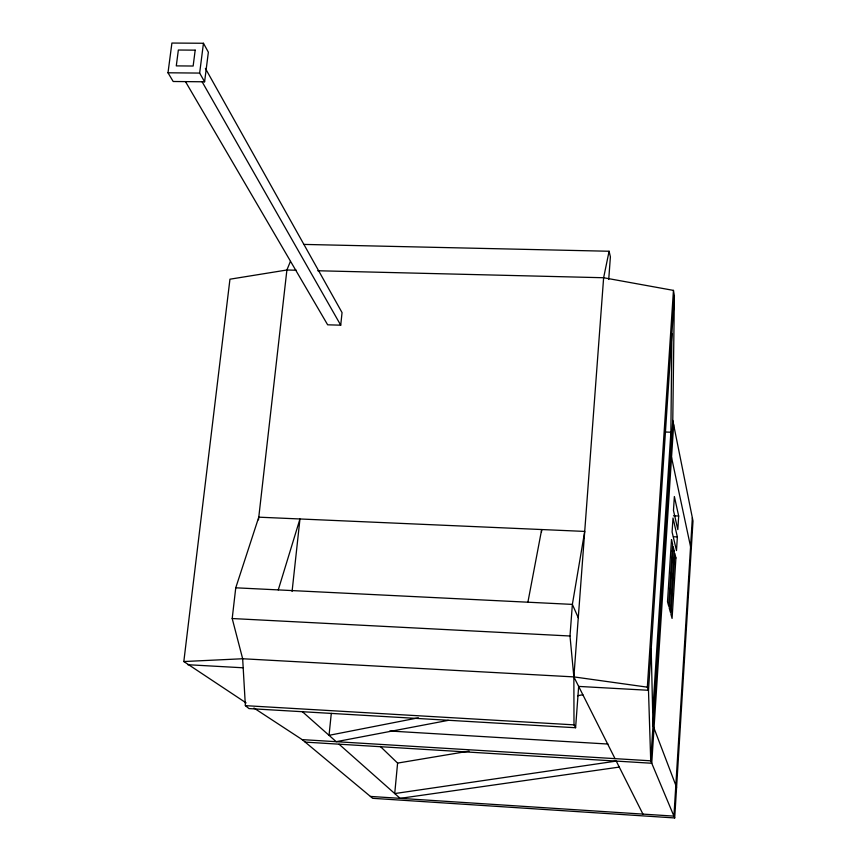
<?xml version="1.0" encoding="UTF-8"?>
<svg xmlns="http://www.w3.org/2000/svg" width="861" height="861" viewBox="0 0 861 861"><rect width="100%" height="100%" fill="white"/><g stroke="black" fill="none" stroke-linecap="round" stroke-linejoin="round"><path stroke-width="1.29" d="M670.665 453.252L671.892 333.584M253.952 708.043L302.189 739.621L372.673 798.319L674.701 817.95L650.722 760.812L672.785 420.437L674.378 295.797L673.453 290.394L603.626 277.737L317.763 270.752M692.352 517.773L673.926 816.12L370.413 796.425M674.701 817.95L692.997 521.013L672.785 420.437M673.646 424.71L651.745 763.255L305.192 742.117M674.281 551.169L670.396 612.279L669.255 608.114L673.184 546.584L674.281 551.169L671.645 551.051M675.917 557.928L672.075 618.424L670.956 614.345L674.83 553.44L675.917 557.928L673.302 557.81M677.359 536.92L676.498 550.566L672.097 532.012L673.001 517.999L677.359 536.92L673.453 536.747M678.683 516.019L677.822 529.59L673.474 510.465L674.367 496.528L678.683 516.019L673.485 515.804M302.189 739.621L650.722 760.812L648.484 690.285L647.343 687.164L673.453 290.394M674.378 295.797L648.484 690.285L578.657 686.411L575.6 727.739L248.99 708.581L245.374 705.654L242.662 658.751L232.201 618.532L235.753 587.805L258.774 517.17L584.716 531.42L572.371 604.4L569.993 635.999L573.867 676.897L573.996 724.854L575.6 727.739M652.692 712.155L670.88 432.222L665.521 432.028M608.727 279.448L610.395 256.826L609.093 251.251L304.148 244.416M541.472 532.184L541.687 529.537L527.901 602.205M380.196 746.326L397.599 763.094L394.725 793.562L616.25 761.092L642.941 814.108M331.291 713.371L329.042 735.326L418.371 717.816M185.47 81.591L327.654 324.812L340.719 325.178L342.054 312.608L205.402 68.417M292.073 591.453L299.962 518.979L278.264 589.903M258.472 519.84L286.896 269.999L290.405 261.421M246.106 702.899L183.823 661.539L229.952 279.201L286.896 269.999L296.292 270.236M204.606 81.795L208.362 52.198L203.454 43.265L171.909 43.05L168.003 72.787L173.179 81.494L204.606 81.795L199.655 73.077L203.454 43.265M609.093 251.251L603.626 277.737L573.867 676.897L615.023 758.638M448.323 720.345L336.21 741.687L302.2 711.53M577.58 695.742L582.854 694.741M397.599 763.094L469.084 751.126M619.263 767.086L400.139 798.351L339.03 744.184M183.823 661.539L242.662 658.751L573.867 676.897L647.343 687.164M168.003 72.787L199.655 73.077M235.753 587.805L572.371 604.4L578.28 617.767M232.201 618.532L569.993 635.999M187.773 664.714L242.78 667.77M245.374 705.654L573.996 724.854M389.807 731.021L607.963 744.044M202.12 81.784L340.719 325.178M676.585 787.309L653.004 725.511L651.185 649.119M671.537 457.352L690.565 546.67M671.494 539.567L667.512 601.742L668.674 606.004L672.624 544.26L671.494 539.567M195.189 50.153L193.144 66.028L176.29 65.888L178.356 50.024L195.189 50.153"/></g></svg>
